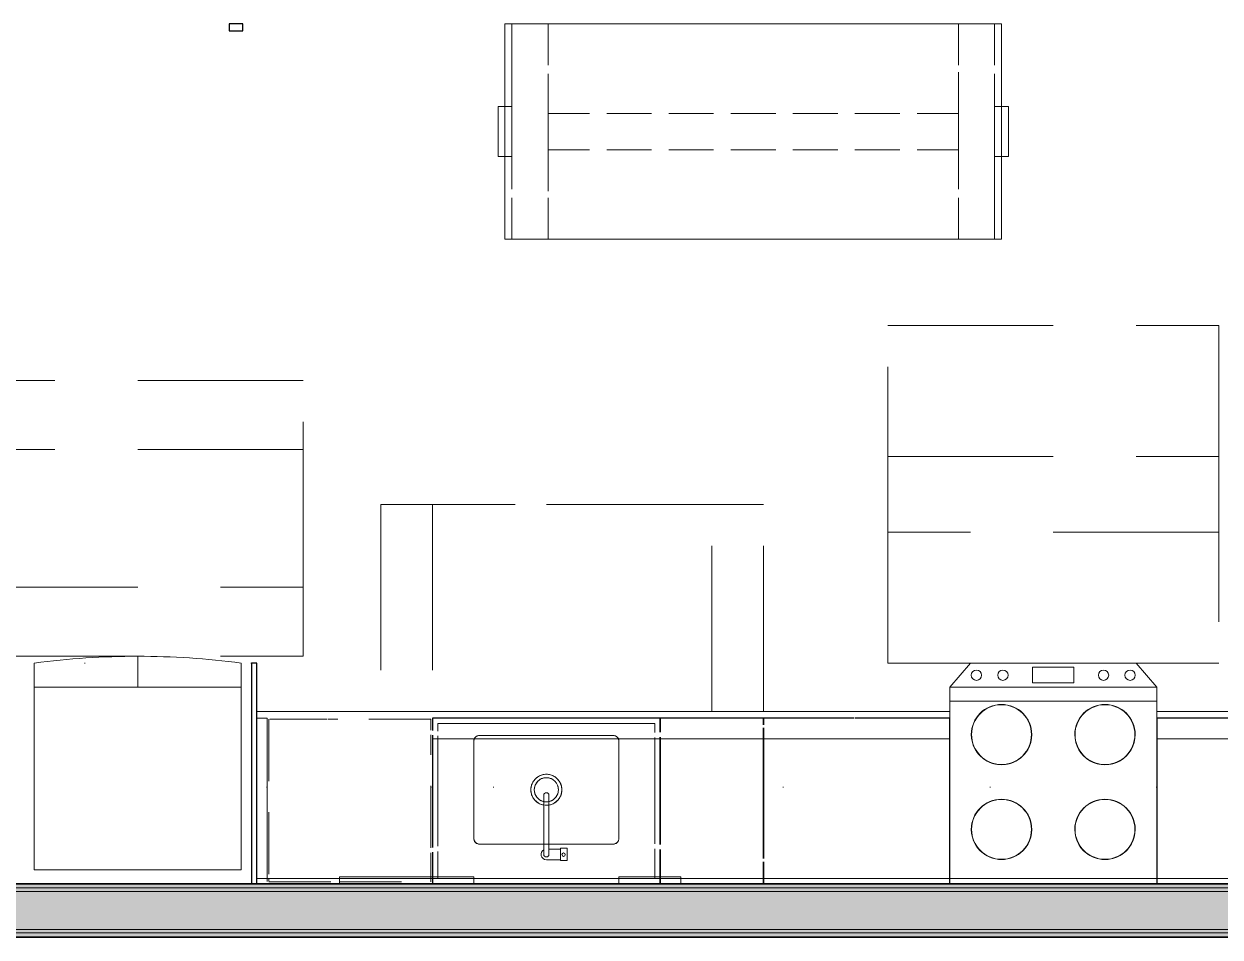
# Model space of a CAD drawing. Header units: inches. Extents: x 6 to 8416, y -388 to 6104.
# Drawn here: x 6143.2 to 6316.6, y 330.9 to 463.4 of the extents above; entities that cross this region are included whole.
import ezdxf

# ---------------------------------------------------------------- set-up
doc = ezdxf.new("R2010")
doc.units = ezdxf.units.IN
doc.header["$MEASUREMENT"] = 0
for name, pattern in [('Dash 1_16_', [48, 24, -24]), ('Dot 1_16_', [24, 0, -24]), ('Hidden 1_16_', [36, 24, -12]), ('Hidden 1_8_', [9, 6, -3]), ('Hidden 3_16_', [13.5, 9, -4.5])]:
    doc.linetypes.add(name, pattern=pattern)
for name, color, linetype, lineweight in [('A-DOOR', 31, 'Continuous', 18), ('A-DOOR-FRAM', 31, 'Continuous', 25), ('A-GENM', 13, 'Continuous', 18), ('A-ROOM', 32, 'Continuous', 13), ('A-WALL', 113, 'Continuous', 25), ('A-WALL-PATT', 111, 'Continuous', 35), ('I-WALL', 2, 'Continuous', 25), ('P-SANR-FIXT', 6, 'Continuous', 18), ('Q-CASE', 31, 'Continuous', 18), ('Q-SPCQ', 91, 'Continuous', 18), ('Q-SPCQ-HDLN', 91, 'Hidden 3_16_', 9)]:
    doc.layers.add(name, color=color, linetype=linetype, lineweight=lineweight)

# ---------------------------------------------------------------- blocks, each defined once
blk = doc.blocks.new('Unit-Single-Flush-ICC ADA-AM - 36_ x 84_-NR _U-BE _ BED_-6494243-LEVEL 3 - PLAN Copy 1 Copy 1')
at = {"layer": 'A-DOOR'}
for p, q in [((16.25, 38.38), (18, 38.38)), ((16.25, 2.37), (16.25, 38.38)), ((18, 2.37), (18, 38.38)), ((16.25, 2.37), (18, 2.37))]:
    blk.add_line(p, q, dxfattribs=at)
at = {"layer": 'A-DOOR', "lineweight": 9}
blk.add_arc((18, 2.37), 36, 90, 180, dxfattribs=at)
at = {"layer": 'A-DOOR-FRAM'}
for p, q in [((-18, 3.37), (-20, 3.37)), ((-20, 3.37), (-20, 2.37)), ((-20, 2.37), (-18, 2.37)), ((-18, 2.37), (-18, 3.37)), ((20, 3.37), (18, 3.37)), ((18, 3.37), (18, 2.37)), ((18, 2.37), (20, 2.37)), ((20, 2.37), (20, 3.37)), ((-18, -2.38), (-20, -2.38)), ((-20, -2.38), (-20, -3.38)), ((-20, -3.38), (-18, -3.38)), ((-18, -3.38), (-18, -2.38)), ((20, -2.38), (18, -2.38)), ((18, -2.38), (18, -3.38)), ((18, -3.38), (20, -3.38)), ((20, -3.38), (20, -2.38))]:
    blk.add_line(p, q, dxfattribs=at)
at = {"layer": 'A-DOOR-FRAM', "lineweight": 18}
for p, q in [((-18, 3.37), (-20, 3.37)), ((-20, 3.37), (-20, 2.37)), ((-20, 2.37), (-18, 2.37)), ((-18, 3.37), (-18, 2.37)), ((20, 3.37), (18, 3.37)), ((18, 3.37), (18, 2.37)), ((18, 2.37), (20, 2.37)), ((20, 3.37), (20, 2.37)), ((-20, -3.38), (-20, -2.38)), ((-18, -2.38), (-20, -2.38)), ((-20, -3.38), (-18, -3.38)), ((-18, -3.38), (-18, -2.38)), ((18, -3.38), (18, -2.38)), ((20, -2.38), (18, -2.38)), ((18, -3.38), (20, -3.38)), ((20, -3.38), (20, -2.38))]:
    blk.add_line(p, q, dxfattribs=at)
blk = doc.blocks.new('GM KT - Type B_S3_revised- AM - Non-Recessed at Pantry - 30_-18011895-LEVEL 3 - PLAN Copy 1 Copy 1')
at = {"layer": 'A-GENM', "lineweight": 9}
for p, q in [((-19.5, 25), (-120, 25)), ((-120, 25), (-120, 0.75)), ((-120, 0.75), (-120, 25)), ((-120, 25), (-19.5, 25)), ((-19.5, 0.75), (-19.5, 25)), ((-19.5, 25), (-19.5, 0.75)), ((26, 25), (10.5, 25)), ((10.5, 25), (10.5, 0.75)), ((10.5, 0.75), (10.5, 25)), ((10.5, 25), (26, 25)), ((27, 25), (26, 25)), ((26, 25), (27, 25)), ((27, 22.5), (27, 25)), ((27, 25), (27, 22.5)), ((-87.75, 21.5), (-68.25, 21.5)), ((-68.25, 21.5), (-87.75, 21.5)), ((27, 1), (27, 22.5)), ((27, 22.5), (27, 1)), ((-88.5, 6.5), (-88.5, 20.75)), ((-88.5, 20.75), (-88.5, 6.5)), ((-67.5, 20.75), (-67.5, 6.5)), ((-67.5, 6.5), (-67.5, 20.75)), ((-78.38, 5.75), (-87.75, 5.75)), ((-87.75, 5.75), (-78.38, 5.75)), ((-77.69, 5.75), (-78.38, 5.75)), ((-78.38, 5.75), (-77.69, 5.75)), ((-68.25, 5.75), (-77.62, 5.75)), ((-77.62, 5.75), (-68.25, 5.75)), ((-120, 0.75), (-120, 0)), ((-120, 0), (-120, 0.75)), ((-108, 0.75), (-120, 0.75)), ((-120, 0.75), (-108, 0.75)), ((-120, 0.75), (-120, 0)), ((-120, 0.75), (-120, 0)), ((-108, 0), (-120, 0)), ((-88.5, 0.75), (-108, 0.75)), ((-108, 0.75), (-88.5, 0.75)), ((-88.5, 0), (-108, 0)), ((-67.5, 0.75), (-88.5, 0.75)), ((-88.5, 0.75), (-67.5, 0.75)), ((-67.5, 0), (-88.5, 0)), ((-58.5, 0.75), (-67.5, 0.75)), ((-67.5, 0.75), (-58.5, 0.75)), ((-58.5, 0), (-67.5, 0)), ((22.5, 0.75), (-58.5, 0.75)), ((-58.5, 0.75), (22.5, 0.75)), ((-19.5, 0), (-58.5, 0)), ((-19.5, 0), (-19.5, 0.75)), ((-19.5, 0.75), (-19.5, 0)), ((10.5, 0.75), (10.5, 0)), ((10.5, 0), (10.5, 0.75)), ((22.5, 0), (10.5, 0)), ((27, 0.75), (22.5, 0.75)), ((22.5, 0.75), (27, 0.75)), ((27, 0), (22.5, 0)), ((27, 0.75), (27, 1)), ((27, 1), (27, 0.75)), ((27, 0), (27, 0.75)), ((27, 0.75), (27, 0)), ((27, 0), (27, 0.75)), ((27, 0.75), (27, 0))]:
    blk.add_line(p, q, dxfattribs=at)
for centre, start, end in [((-87.75, 20.75), 90, 180), ((-87.75, 20.75), 165, 180), ((-87.75, 20.75), 150, 165), ((-87.75, 20.75), 135, 150), ((-87.75, 20.75), 120, 135), ((-87.75, 20.75), 105, 120), ((-87.75, 20.75), 90, 105), ((-68.25, 20.75), 0, 90), ((-68.25, 20.75), 75, 90), ((-68.25, 20.75), 60, 75), ((-68.25, 20.75), 45, 60), ((-68.25, 20.75), 30, 45), ((-68.25, 20.75), 15, 30), ((-68.25, 20.75), 0, 15), ((-87.75, 6.5), 180, 270), ((-87.75, 6.5), 180, 195), ((-87.75, 6.5), 195, 210), ((-87.75, 6.5), 210, 225), ((-87.75, 6.5), 225, 240), ((-87.75, 6.5), 240, 255), ((-87.75, 6.5), 255, 270), ((-68.25, 6.5), 270, 0), ((-68.25, 6.5), 270, 285), ((-68.25, 6.5), 285, 300), ((-68.25, 6.5), 300, 315), ((-68.25, 6.5), 315, 330), ((-68.25, 6.5), 330, 345), ((-68.25, 6.5), 345, 0)]:
    blk.add_arc(centre, 0.75, start, end, dxfattribs=at)
blk = doc.blocks.new('CW - UP - Double Doors - AM - 33_ W x 32_ D x H-2223519-LEVEL 3 - PLAN Copy 1 Copy 1')
at = {"layer": 'Q-CASE', "linetype": 'Dot 1_16_', "lineweight": 9}
for p, q in [((18.74, 32), (-14.26, 32)), ((-14.26, 0), (18.74, 0))]:
    blk.add_line(p, q, dxfattribs=at)
blk = doc.blocks.new('CW - UP - Double Doors - AM - 30_ W x 14_ D x H-2223544-LEVEL 3 - PLAN Copy 1 Copy 1')
at = {"layer": 'Q-CASE', "linetype": 'Dot 1_16_', "lineweight": 9}
for p, q in [((18.74, 14), (-11.26, 14)), ((-11.26, 0), (18.74, 0))]:
    blk.add_line(p, q, dxfattribs=at)
blk = doc.blocks.new('z Nested-Range - z Nested-Range-V259-LEVEL 3 - PLAN Copy 1 Copy 1')
at = {"layer": 'Q-SPCQ'}
for p, q in [((-15, 0), (-15, -0.75)), ((-15, -0.75), (-15, 0)), ((-15, 0), (15, 0)), ((15, 0), (-15, 0)), ((-15, 0), (-15, -0.75)), ((-15, -0.75), (-15, 0)), ((-15, 0), (15, 0)), ((-15, -0.75), (-15, -28.5)), ((-15, -24), (-15, -0.75)), ((-15, -0.75), (-15, -24)), ((-15, -21), (-15, -0.75)), ((15, -0.75), (15, 0)), ((15, 0), (15, -0.75)), ((15, -0.75), (15, 0)), ((15, 0), (15, -0.75)), ((15, -28.5), (15, -0.75)), ((15, -0.75), (15, -24)), ((15, -24), (15, -0.75)), ((15, -0.75), (15, -21)), ((-15, -24), (-15, -21)), ((15, -21), (15, -24)), ((-15, -25), (-15, -24)), ((-15, -24), (-15, -25)), ((-15, -25), (-15, -24)), ((15, -24), (15, -25)), ((15, -25), (15, -24)), ((15, -24), (15, -25)), ((-15, -28.5), (-15, -25)), ((-15, -25), (-15, -26.5)), ((-15, -26.5), (-15, -25)), ((15, -25), (15, -28.5)), ((15, -26.5), (15, -25)), ((15, -25), (15, -26.5)), ((-15, -26.5), (15, -26.5)), ((15, -26.5), (-15, -26.5)), ((15, -28.5), (-15, -28.5)), ((-15, -28.5), (15, -28.5)), ((-15, -28.5), (-12, -32)), ((-12, -32), (-15, -28.5)), ((-15, -28.5), (15, -28.5)), ((15, -28.5), (-15, -28.5)), ((12, -32), (15, -28.5)), ((15, -28.5), (12, -32)), ((-12, -32), (12, -32))]:
    blk.add_line(p, q, dxfattribs=at)
at = {"layer": 'Q-SPCQ', "lineweight": 9}
for p, q in [((-3, -29.14), (-3, -31.43)), ((3, -29.14), (-3, -29.14)), ((3, -31.43), (3, -29.14)), ((-3, -31.43), (3, -31.43))]:
    blk.add_line(p, q, dxfattribs=at)
for centre in [(-11.14, -30.25), (-7.29, -30.25), (7.29, -30.25), (11.14, -30.25)]:
    blk.add_circle(centre, 0.75, dxfattribs=at)
for centre, radius, start, end in [((-7.5, -7.88), 4.38, 360, 180), ((-7.5, -7.88), 4.37, 0, 180), ((-7.5, -7.88), 4.34, 0, 180), ((-7.5, -7.88), 4.34, 0, 180), ((7.5, -7.88), 4.38, 360, 180), ((7.5, -7.88), 4.37, 0, 180), ((7.5, -7.88), 4.34, 0, 180), ((7.5, -7.88), 4.34, 0, 180), ((-7.5, -7.88), 4.38, 180, 360), ((-7.5, -7.88), 4.37, 180, 360), ((-7.5, -7.88), 4.34, 180, 360), ((-7.5, -7.88), 4.34, 180, 360), ((7.5, -7.88), 4.38, 180, 360), ((7.5, -7.88), 4.37, 180, 360), ((7.5, -7.88), 4.34, 180, 360), ((7.5, -7.88), 4.34, 180, 360), ((-7.5, -21.63), 4.38, 360, 180), ((-7.5, -21.63), 4.37, 0, 180), ((-7.5, -21.63), 4.34, 0, 180), ((-7.5, -21.63), 4.34, 0, 180), ((7.5, -21.63), 4.38, 360, 180), ((7.5, -21.63), 4.37, 0, 180), ((7.5, -21.63), 4.34, 0, 180), ((7.5, -21.63), 4.34, 0, 180), ((-7.5, -21.63), 4.38, 180, 360), ((-7.5, -21.63), 4.37, 180, 360), ((-7.5, -21.63), 4.34, 180, 360), ((-7.5, -21.63), 4.34, 180, 360), ((7.5, -21.63), 4.38, 180, 360), ((7.5, -21.63), 4.37, 180, 360), ((7.5, -21.63), 4.34, 180, 360), ((7.5, -21.63), 4.34, 180, 360)]:
    blk.add_arc(centre, radius, start, end, dxfattribs=at)
blk = doc.blocks.new('z Nested-Clearance-Rectangle-AM - Clearance-1978794-LEVEL 3 - PLAN Copy 1 Copy 1')
at = {"layer": 'A-GENM', "linetype": 'Hidden 1_16_', "lineweight": 9}
for p, q in [((-15, -48), (-15, 0)), ((-15, 0), (15, 0)), ((15, 0), (15, -48)), ((15, -48), (-15, -48))]:
    blk.add_line(p, q, dxfattribs=at)
blk = doc.blocks.new('z Nested-Refrigerator-French Door-AM - z Nested-Refrigerator-French Door-AM-17862062-LEVEL 3 - PLAN Copy 1 Copy 1')
at = {"layer": 'Q-SPCQ'}
for p, q in [((-14.8125, 0), (-14.8125, 30)), ((0.1875, 26.5), (0.1875, 31)), ((15.1875, 30), (15.1875, 0)), ((-14.8125, 26.5), (15.1875, 26.5)), ((15.1875, 0), (-14.8125, 0))]:
    blk.add_line(p, q, dxfattribs=at)
for start, end in [(90, 97.62815), (82.37185, 90)]:
    blk.add_arc((0.1875, -82), 113, start, end, dxfattribs=at)
blk = doc.blocks.new('z Nested-Clearance-Rectangle-AM - Clearance-2223516-LEVEL 3 - PLAN Copy 1 Copy 1')
at = {"layer": 'A-GENM', "linetype": 'Hidden 1_16_', "lineweight": 9}
for p, q in [((15, 48), (-15, 48)), ((-15, 48), (-15, 0)), ((15, 0), (15, 48)), ((-15, 0), (15, 0))]:
    blk.add_line(p, q, dxfattribs=at)
blk = doc.blocks.new('CW - LW - Single Door _ Drawer - AM - 15_ W x 24_ D x H - 6_ Top Drawer-2245566-LEVEL 3 - PLAN Copy 1 Copy 1')
at = {"layer": 'Q-CASE', "lineweight": 9}
for p, q in [((3.74, 0.75), (3.74, 24)), ((3.74, 24), (3.74, 0.75)), ((3.74, 24), (18.74, 24)), ((3.74, 24), (18.74, 24)), ((3.74, 24), (18.74, 24)), ((18.74, 1), (18.74, 24)), ((18.74, 24), (18.74, 1)), ((3.74, 0.75), (3.74, 21)), ((3.74, 21), (3.74, 0.75)), ((3.74, 21), (18.74, 21)), ((3.74, 21), (18.74, 21)), ((18.74, 1), (18.74, 21)), ((18.74, 21), (18.74, 1)), ((3.74, 0), (3.74, 0.75)), ((3.74, 0.75), (3.74, 0)), ((3.74, 0), (3.74, 0.75)), ((3.74, 0.75), (3.74, 0)), ((15.74, 0), (3.74, 0)), ((3.74, 0), (15.74, 0)), ((18.74, 0), (15.74, 0)), ((15.74, 0), (18.74, 0)), ((18.74, 0.75), (18.74, 1)), ((18.74, 1), (18.74, 0.75)), ((18.74, 0.75), (18.74, 1)), ((18.74, 1), (18.74, 0.75)), ((18.74, 0), (18.74, 0.75)), ((18.74, 0.75), (18.74, 0)), ((18.74, 0), (18.74, 0.75)), ((18.74, 0.75), (18.74, 0)), ((15.74, 0), (3.74, 0)), ((3.74, 0), (15.74, 0)), ((18.74, 0), (15.74, 0)), ((15.74, 0), (18.74, 0))]:
    blk.add_line(p, q, dxfattribs=at)
at = {"layer": 'Q-CASE', "lineweight": 25}
for p, q in [((18.74, 24), (3.74, 24)), ((3.74, 24), (3.74, 0.75)), ((18.74, 1), (18.74, 24)), ((3.74, 0.75), (3.74, 0)), ((3.74, 0), (15.74, 0)), ((15.74, 0), (18.74, 0)), ((18.74, 0.75), (18.74, 1)), ((18.74, 0), (18.74, 0.75))]:
    blk.add_line(p, q, dxfattribs=at)
blk = doc.blocks.new('CW - LW - 4 Drawers - AM - 15_ W x 24_ D x H - 6_ Top Drawer-V260-LEVEL 3 - PLAN Copy 1 Copy 1')
at = {"layer": 'Q-CASE', "lineweight": 9}
for p, q in [((-21.76, 21.98), (-21.76, 24)), ((-21.76, 24), (-21.76, 21.98)), ((-21.76, 24), (-6.76, 24)), ((-21.76, 24), (-6.76, 24)), ((-21.76, 24), (-6.76, 24)), ((-6.76, 23.06), (-6.76, 24)), ((-6.76, 24), (-6.76, 23.06)), ((-6.76, 3.66), (-6.76, 22.61)), ((-6.76, 22.61), (-6.76, 3.66)), ((-21.76, 5.69), (-21.76, 21.28)), ((-21.76, 21.28), (-21.76, 5.69)), ((-21.76, 5.69), (-21.76, 21)), ((-21.76, 21), (-21.76, 5.69)), ((-21.76, 21), (-6.76, 21)), ((-21.76, 21), (-6.76, 21)), ((-6.76, 3.66), (-6.76, 21)), ((-6.76, 21), (-6.76, 3.66)), ((-21.76, 1), (-21.76, 4.95)), ((-21.76, 4.95), (-21.76, 1)), ((-21.76, 1), (-21.76, 4.95)), ((-21.76, 4.95), (-21.76, 1)), ((-6.76, 0.75), (-6.76, 3.18)), ((-6.76, 3.18), (-6.76, 0.75)), ((-6.76, 0.75), (-6.76, 3.18)), ((-6.76, 3.18), (-6.76, 0.75)), ((-21.76, 0.75), (-21.76, 1)), ((-21.76, 1), (-21.76, 0.75)), ((-21.76, 0.75), (-21.76, 1)), ((-21.76, 1), (-21.76, 0.75)), ((-21.76, 0), (-21.76, 0.75)), ((-21.76, 0.75), (-21.76, 0)), ((-21.76, 0), (-21.76, 0.75)), ((-21.76, 0.75), (-21.76, 0)), ((-18.76, 0), (-21.76, 0)), ((-21.76, 0), (-18.76, 0)), ((-6.76, 0), (-18.76, 0)), ((-18.76, 0), (-6.76, 0)), ((-6.76, 0), (-6.76, 0.75)), ((-6.76, 0.75), (-6.76, 0)), ((-6.76, 0), (-6.76, 0.75)), ((-6.76, 0.75), (-6.76, 0)), ((-18.76, 0), (-21.76, 0)), ((-21.76, 0), (-18.76, 0)), ((-6.76, 0), (-18.76, 0)), ((-18.76, 0), (-6.76, 0))]:
    blk.add_line(p, q, dxfattribs=at)
at = {"layer": 'Q-CASE', "lineweight": 25}
for p, q in [((-6.76, 24), (-21.76, 24)), ((-21.76, 24), (-21.76, 21.98)), ((-6.76, 23.06), (-6.76, 24)), ((-6.76, 3.66), (-6.76, 22.61)), ((-21.76, 21.28), (-21.76, 5.69)), ((-21.76, 4.95), (-21.76, 1)), ((-6.76, 0.75), (-6.76, 3.18)), ((-21.76, 1), (-21.76, 0.75)), ((-21.76, 0.75), (-21.76, 0)), ((-21.76, 0), (-18.76, 0)), ((-18.76, 0), (-6.76, 0)), ((-6.76, 0), (-6.76, 0.75))]:
    blk.add_line(p, q, dxfattribs=at)
blk = doc.blocks.new('CW - LW - Double Doors _ Apron - AM - 33_ W x 24_ D x H - 6_ Apron-V261-LEVEL 3 - PLAN Copy 1 Copy 1')
at = {"layer": 'Q-CASE', "lineweight": 9}
for p, q in [((-15.76, 22.23), (-15.76, 24)), ((-15.76, 24), (-15.76, 22.23)), ((-15.76, 24), (17.24, 24)), ((-15.76, 24), (17.24, 24)), ((-15.76, 24), (17.24, 24)), ((-15.01, 23.25), (16.49, 23.25)), ((16.49, 23.25), (-15.01, 23.25)), ((-15.01, 22.15), (-15.01, 23.22)), ((-15.01, 23.22), (-15.01, 22.15)), ((16.49, 23.25), (16.49, 21.93)), ((16.49, 21.93), (16.49, 23.25)), ((17.24, 21.98), (17.24, 24)), ((17.24, 24), (17.24, 21.98)), ((-15.76, 5.26), (-15.76, 21.56)), ((-15.76, 21.56), (-15.76, 5.26)), ((-15.76, 5.26), (-15.76, 21)), ((-15.76, 21), (-15.76, 5.26)), ((-15.67, 21), (-9.71, 21)), ((-15.67, 21), (-9.71, 21)), ((-15.01, 5.42), (-15.01, 21.46)), ((-15.01, 21.46), (-15.01, 5.42)), ((-9.71, 21), (11.19, 21)), ((-9.71, 21), (11.19, 21)), ((11.19, 21), (17.14, 21)), ((11.19, 21), (17.14, 21)), ((16.49, 21.21), (16.49, 5.79)), ((16.49, 5.79), (16.49, 21.21)), ((17.24, 5.69), (17.24, 21.28)), ((17.24, 21.28), (17.24, 5.69)), ((17.24, 5.69), (17.24, 21)), ((17.24, 21), (17.24, 5.69)), ((-15.76, 1), (-15.76, 4.55)), ((-15.76, 4.55), (-15.76, 1)), ((-15.76, 1), (-15.76, 4.55)), ((-15.76, 4.55), (-15.76, 1)), ((-15.01, 1), (-15.01, 4.68)), ((-15.01, 4.68), (-15.01, 1)), ((16.49, 5.04), (16.49, 1)), ((16.49, 1), (16.49, 5.04)), ((17.24, 1), (17.24, 4.95)), ((17.24, 4.95), (17.24, 1)), ((17.24, 1), (17.24, 4.95)), ((17.24, 4.95), (17.24, 1)), ((-15.76, 0.75), (-15.76, 1)), ((-15.76, 1), (-15.76, 0.75)), ((-15.76, 0.75), (-15.76, 1)), ((-15.76, 1), (-15.76, 0.75)), ((-15.76, 0), (-15.76, 0.75)), ((-15.76, 0.75), (-15.76, 0)), ((-15.76, 0), (-15.76, 0.75)), ((-15.76, 0.75), (-15.76, 0)), ((-9.76, 0), (-15.76, 0)), ((-15.76, 0), (-9.76, 0)), ((-15.01, 0.75), (-15.01, 1)), ((-15.01, 1), (-15.01, 0.75)), ((-9.76, 0.75), (-15.01, 0.75)), ((-15.01, 0.75), (-9.76, 0.75)), ((11.24, 0.75), (-9.76, 0.75)), ((-9.76, 0.75), (11.24, 0.75)), ((11.24, 0), (-9.76, 0)), ((-9.76, 0), (11.24, 0)), ((16.49, 0.75), (11.24, 0.75)), ((11.24, 0.75), (16.49, 0.75)), ((17.24, 0), (11.24, 0)), ((11.24, 0), (17.24, 0)), ((16.49, 1), (16.49, 0.75)), ((16.49, 0.75), (16.49, 1)), ((17.24, 0.75), (17.24, 1)), ((17.24, 1), (17.24, 0.75)), ((17.24, 0.75), (17.24, 1)), ((17.24, 1), (17.24, 0.75)), ((17.24, 0), (17.24, 0.75)), ((17.24, 0.75), (17.24, 0)), ((17.24, 0), (17.24, 0.75)), ((17.24, 0.75), (17.24, 0)), ((-9.76, 0), (-15.76, 0)), ((-15.76, 0), (-9.76, 0)), ((11.24, 0), (-9.76, 0)), ((-9.76, 0), (11.24, 0)), ((17.24, 0), (11.24, 0)), ((11.24, 0), (17.24, 0))]:
    blk.add_line(p, q, dxfattribs=at)
at = {"layer": 'Q-CASE', "lineweight": 25}
for p, q in [((17.24, 24), (-15.76, 24)), ((-15.76, 24), (-15.76, 22.23)), ((17.24, 21.98), (17.24, 24)), ((-15.76, 21.56), (-15.76, 5.26)), ((17.24, 5.69), (17.24, 21.28)), ((-15.76, 4.55), (-15.76, 1)), ((17.24, 1), (17.24, 4.95)), ((-15.76, 1), (-15.76, 0.75)), ((-15.76, 0.75), (-15.76, 0)), ((-15.76, 0), (-9.76, 0)), ((-9.76, 0), (11.24, 0)), ((11.24, 0), (17.24, 0)), ((17.24, 0.75), (17.24, 1)), ((17.24, 0), (17.24, 0.75))]:
    blk.add_line(p, q, dxfattribs=at)
blk = doc.blocks.new('CW - UP - Single Door - AM - 15_ W x 14_ D x H-5099629-LEVEL 3 - PLAN Copy 1 Copy 1')
at = {"layer": 'Q-CASE', "linetype": 'Dot 1_16_', "lineweight": 9}
for p, q in [((18.74, 14), (3.74, 14)), ((3.74, 0), (18.74, 0))]:
    blk.add_line(p, q, dxfattribs=at)
blk = doc.blocks.new('CW - UP - Single Door - AM - 15_ W x 14_ D x H-5098749-LEVEL 3 - PLAN Copy 1 Copy 1')
at = {"layer": 'Q-CASE', "linetype": 'Dot 1_16_', "lineweight": 9}
for p, q in [((18.74, 14), (3.74, 14)), ((3.74, 0), (18.74, 0))]:
    blk.add_line(p, q, dxfattribs=at)
blk = doc.blocks.new('CW - UP - Single Door - AM - 24_ W x 14_ D x H-5098756-LEVEL 3 - PLAN Copy 1 Copy 1')
at = {"layer": 'Q-CASE', "linetype": 'Dot 1_16_', "lineweight": 9}
for p, q in [((18.74, 14), (-5.26, 14)), ((-5.26, 0), (18.74, 0))]:
    blk.add_line(p, q, dxfattribs=at)
blk = doc.blocks.new('PL KT Sink-Single Bowl-Unit-AM - Under Mnt_ Cntr_Cntr_ 21_ L x 15 3_4_ W x 7 1_2_ D-V262-LEVEL 3 - PLAN Copy 1 Copy 1')
at = {"layer": 'P-SANR-FIXT', "lineweight": 9}
for radius, start, end in [(2.25, 0, 180), (2.25, 135, 150), (1.75, 0, 180), (2.25, 120, 135), (2.25, 105, 120), (1.75, 105, 120), (2.25, 90, 105), (1.75, 90, 105), (2.25, 75, 90), (1.75, 75, 90), (1.75, 60, 75), (2.25, 60, 75), (2.25, 45, 60), (2.25, 30, 45), (2.25, 165, 180), (2.25, 180, 260.316547), (2.25, 180, 195), (2.25, 150, 165), (1.75, 165, 180), (1.75, 180, 255), (1.75, 180, 195), (1.75, 150, 165), (1.75, 135, 150), (1.75, 120, 135), (2.25, 279.683453, 360), (1.75, 285, 360), (1.75, 45, 60), (1.75, 30, 45), (1.75, 15, 30), (1.75, 360, 15), (1.75, 345, 360), (2.25, 15, 30), (2.25, 0, 15), (2.25, 345, 0), (2.25, 195, 210), (2.25, 210, 225), (1.75, 195, 210), (2.25, 225, 240), (1.75, 210, 225), (1.75, 225, 240), (1.75, 240, 255), (1.75, 260.4354389, 282.4501538), (1.75, 260.4354389, 270), (1.75, 270, 282.4501538), (1.75, 285, 299.8351341), (1.75, 299.8351341, 300), (1.75, 300, 315), (2.25, 300, 315), (1.75, 315, 330), (1.75, 330, 345), (2.25, 315, 330), (2.25, 330, 345), (2.25, 240, 255), (2.25, 255, 260.316547), (2.25, 263.8186355, 279.683453), (2.25, 263.8186355, 270), (2.25, 270, 279.683453), (2.25, 279.683453, 285), (2.25, 285, 300)]:
    blk.add_arc((0, 1.90625), radius, start, end, dxfattribs=at)
blk = doc.blocks.new('GM Outlet Zone-AM - GM Outlet Zone-AM-V263-LEVEL 3 - PLAN Copy 1 Copy 1')
at = {"layer": 'A-GENM', "lineweight": 9}
h = blk.add_hatch(dxfattribs=at)
h.set_pattern_fill('FP_53', color=256, style=0, pattern_type=2)
h.set_pattern_definition([(45, (-2106.625, -338.686), (-33.9411, 33.9411), [])])
h.paths.add_polyline_path([(-2.06, 0), (4.5, 0), (4.5, 1), (-4.5, 1), (-4.5, 0)])
at = {"layer": 'A-GENM', "linetype": 'Dash 1_16_', "lineweight": 9}
for p, q in [((-4.5, 1), (4.5, 1)), ((4.5, 1), (-4.5, 1)), ((-4.5, 0.75), (-4.5, 1)), ((-4.5, 1), (-4.5, 0)), ((-4.5, 0), (-4.5, 0.75)), ((4.5, 1), (4.5, 0.75)), ((4.5, 1), (4.5, 0)), ((4.5, 0.75), (4.5, 0))]:
    blk.add_line(p, q, dxfattribs=at)
blk = doc.blocks.new('z Nested-Dishwasher-AM - DW-17863681-LEVEL 3 - PLAN Copy 1 Copy 1')
at = {"layer": 'Q-SPCQ-HDLN'}
for p, q in [((-11.75, 23.87), (-11.75, 0.75)), ((-3.27, 23.87), (-11.58, 23.87)), ((11.75, 23.87), (-3.13, 23.87)), ((11.75, 22.26), (11.75, 23.87)), ((11.75, 5.21), (11.75, 21.59)), ((11.75, 1), (11.75, 4.5)), ((-11.75, 0.75), (-11.75, 0.36)), ((-11.75, 0.25), (-1.5, 0.25)), ((-1.5, 0.25), (11.75, 0.25)), ((11.75, 0.75), (11.75, 1)), ((11.75, 0.25), (11.75, 0.75))]:
    blk.add_line(p, q, dxfattribs=at)
blk = doc.blocks.new('z Nested-Clearance-Plumbing-AM - Clearance-2223592-LEVEL 3 - PLAN Copy 1 Copy 1')
at = {"layer": 'A-GENM', "linetype": 'Hidden 1_16_', "lineweight": 9}
for p, q in [((15, 48), (-15, 48)), ((-15, 48), (-15, 0)), ((15, 0), (15, 48)), ((-15, 0), (15, 0))]:
    blk.add_line(p, q, dxfattribs=at)
blk = doc.blocks.new('z Nested-Faucet-Gooseneck-AM - z Nested-Faucet-Gooseneck-AM-2223593-LEVEL 3 - PLAN Copy 1 Copy 1')
at = {"layer": 'P-SANR-FIXT', "lineweight": 9}
for p, q in [((-0.38, 0.67), (-0.38, 8.57)), ((0.38, 8.57), (0.38, 0.77)), ((-0.38, 0.67), (-0.38, 0)), ((0.38, 0.77), (2.05, 0.77)), ((0.38, 0.77), (0.38, 0)), ((2.05, 0.89), (3.02, 0.89)), ((2.05, 0.77), (2.05, 0.89)), ((2.05, -0.77), (2.05, 0.77)), ((3.02, 0.89), (3.02, -0.89)), ((2.05, -0.77), (0, -0.77)), ((2.05, -0.89), (2.05, -0.77)), ((3.02, -0.89), (2.05, -0.89))]:
    blk.add_line(p, q, dxfattribs=at)
blk.add_circle((2.5, -0.04), 0.25, dxfattribs=at)
for centre, radius, start, end in [((0, 8.57), 0.376, 0, 180), ((0, 0), 0.769, 119.2819, 270), ((0, 0), 0.376, 180, 360)]:
    blk.add_arc(centre, radius, start, end, dxfattribs=at)
blk = doc.blocks.new('GM IS - Type B_5 - island small AM - Type B - Island 4 - 6_ WIDE-7198327-LEVEL 3 - PLAN Copy 1 Copy 1')
at = {"layer": 'A-GENM', "lineweight": 9}
for p, q in [((0, 31.25), (-72, 31.25)), ((-72, 31.25), (-72, 0)), ((-72, 0), (-72, 31.25)), ((-72, 31.25), (0, 31.25)), ((0, 0), (0, 31.25)), ((0, 31.25), (0, 0)), ((-72, 0), (0, 0)), ((0, 0), (-72, 0))]:
    blk.add_line(p, q, dxfattribs=at)
at = {"layer": 'A-GENM', "linetype": 'Hidden 1_8_', "lineweight": 9}
for p, q in [((-71, 31.25), (-71, 0)), ((-65.75, 31.25), (-71, 31.25)), ((-71, 31.25), (-65.75, 31.25)), ((-71, 19.25), (-71, 31.25)), ((-71, 31.25), (-71, 0)), ((-65.75, 31.25), (-71, 31.25)), ((-71, 31.25), (-65.75, 31.25)), ((-71, 19.25), (-71, 31.25)), ((-71, 0), (-71, 31.25)), ((-71, 31.25), (-71, 0)), ((-71, 31.25), (-65.75, 31.25)), ((-65.75, 0), (-65.75, 31.25)), ((-65.75, 31.25), (-65.75, 18.25)), ((-65.75, 0), (-65.75, 31.25)), ((-65.75, 31.25), (-65.75, 18.25)), ((-65.75, 31.25), (-65.75, 0)), ((-6.25, 31.25), (-6.25, 0)), ((-1, 31.25), (-6.25, 31.25)), ((-6.25, 31.25), (-1, 31.25)), ((-6.25, 18.25), (-6.25, 31.25)), ((-6.25, 31.25), (-6.25, 0)), ((-6.25, 31.25), (-1, 31.25)), ((-1, 0), (-1, 31.25)), ((-1, 31.25), (-1, 19.25)), ((-1, 31.25), (-1, 0)), ((-71, 12), (-71, 19.25)), ((-71, 12), (-71, 19.25)), ((-1, 19.25), (-1, 12)), ((-6.25, 18.25), (-65.75, 18.25)), ((-65.75, 18.25), (-65.75, 13)), ((-65.75, 13), (-65.75, 18.25)), ((-65.75, 18.25), (-6.25, 18.25)), ((-65.75, 18.25), (-65.75, 13)), ((-65.75, 18.25), (-65.75, 13)), ((-65.75, 18.25), (-6.25, 18.25)), ((-6.25, 13), (-6.25, 18.25)), ((-6.25, 18.25), (-6.25, 13)), ((-6.25, 13), (-6.25, 18.25)), ((-65.75, 13), (-6.25, 13)), ((-6.25, 13), (-65.75, 13)), ((-65.75, 13), (-65.75, 0)), ((-65.75, 13), (-65.75, 0)), ((-6.25, 13), (-65.75, 13)), ((-6.25, 0), (-6.25, 13)), ((-71, 0), (-71, 12)), ((-71, 0), (-71, 12)), ((-1, 12), (-1, 0)), ((-71, 0), (-65.75, 0)), ((-65.75, 0), (-71, 0)), ((-71, 0), (-65.75, 0)), ((-65.75, 0), (-71, 0)), ((-71, 0), (-65.75, 0)), ((-6.25, 0), (-1, 0)), ((-1, 0), (-6.25, 0)), ((-6.25, 0), (-1, 0))]:
    blk.add_line(p, q, dxfattribs=at)
blk = doc.blocks.new('GM Outlet Zone-AM - GM Outlet Zone-AM-2223909-LEVEL 3 - PLAN Copy 1 Copy 1')
at = {"layer": 'A-GENM', "linetype": 'Dash 1_16_', "lineweight": 9}
for p, q in [((-3.62, 0), (3.63, 0)), ((3.63, 0), (-3.62, 0)), ((-3.62, -1), (-3.62, 0)), ((-3.62, 0), (-3.62, -1)), ((-3.62, -2), (-3.62, -1)), ((-3.62, -1), (-3.62, -2)), ((3.63, 0), (3.63, -1)), ((3.63, 0), (3.63, -1)), ((3.63, -1), (3.63, -2)), ((3.63, -1), (3.63, -2)), ((-3.62, -2), (3.63, -2)), ((3.63, -2), (-3.62, -2))]:
    blk.add_line(p, q, dxfattribs=at)
blk = doc.blocks.new('GM Outlet Zone-AM - GM Outlet Zone-AM-V265-LEVEL 3 - PLAN Copy 1 Copy 1')
at = {"layer": 'A-GENM', "linetype": 'Dash 1_16_', "lineweight": 9}
for p, q in [((-3.62, 0), (3.63, 0)), ((3.63, 0), (-3.62, 0)), ((-3.62, -1), (-3.62, 0)), ((-3.62, 0), (-3.62, -1)), ((-3.62, -2), (-3.62, -1)), ((-3.62, -1), (-3.62, -2)), ((3.63, 0), (3.63, -1)), ((3.63, 0), (3.63, -1)), ((3.63, -1), (3.63, -2)), ((3.63, -1), (3.63, -2)), ((-3.62, -2), (3.63, -2)), ((3.63, -2), (-3.62, -2))]:
    blk.add_line(p, q, dxfattribs=at)
blk = doc.blocks.new('CW - LW - Filler - Toe Kick - AM - 1 1_2_ W x 24_ D x H-V761-LEVEL 3 - PLAN Copy 1 Copy 1')
at = {"layer": 'Q-CASE', "lineweight": 9}
for p, q in [((18.24, 0.75), (18.24, 24)), ((18.24, 24), (18.24, 0.75)), ((19.74, 24), (18.24, 24)), ((18.24, 24), (19.74, 24)), ((18.24, 24), (19.74, 24)), ((18.24, 24), (19.74, 24)), ((19.74, 0.75), (19.74, 24)), ((19.74, 24), (19.74, 0.75)), ((19.74, 0.75), (19.74, 24)), ((18.24, 0), (18.24, 0.75)), ((18.24, 0.75), (18.24, 0)), ((19.74, 0), (18.24, 0)), ((18.24, 0), (19.74, 0)), ((18.24, 0), (19.74, 0)), ((19.74, 0.31), (19.74, 0.75)), ((19.74, 0.75), (19.74, 0.31)), ((19.74, 0.31), (19.74, 0.75))]:
    blk.add_line(p, q, dxfattribs=at)
blk = doc.blocks.new('CW - LW - Filler - AM - 0 3_4_ W x 32_ D x H-2223517-LEVEL 3 - PLAN Copy 1 Copy 1')
at = {"layer": 'Q-CASE', "lineweight": 9}
for p, q in [((18.61, 0), (18.61, 32)), ((19.36, 32), (18.61, 32)), ((18.61, 32), (19.36, 32)), ((18.61, 0), (18.61, 32)), ((19.36, 32), (18.61, 32)), ((18.61, 32), (18.61, 0)), ((18.61, 32), (19.36, 32)), ((19.36, 32), (19.36, 25)), ((19.36, 32), (19.36, 0)), ((19.36, 25), (19.36, 32)), ((19.36, 25), (19.36, 24)), ((19.36, 24), (19.36, 25)), ((19.36, 24), (19.36, 0.75)), ((19.36, 0.75), (19.36, 24)), ((19.36, 0), (18.61, 0)), ((19.36, 0), (18.61, 0)), ((18.61, 0), (19.36, 0)), ((19.36, 0.75), (19.36, 0)), ((19.36, 0), (19.36, 0.75))]:
    blk.add_line(p, q, dxfattribs=at)
at = {"layer": 'Q-CASE', "lineweight": 25}
for p, q in [((19.36, 32), (18.61, 32)), ((18.61, 32), (18.61, 0)), ((19.36, 0), (19.36, 32)), ((18.61, 0), (19.36, 0))]:
    blk.add_line(p, q, dxfattribs=at)
blk = doc.blocks.new('CW - UP - Filler - AM - 1 1_2_ W x 14_ D x H-2223587-LEVEL 3 - PLAN Copy 1 Copy 1')
at = {"layer": 'Q-CASE', "linetype": 'Dot 1_16_', "lineweight": 9}
for p, q in [((18.99, 14), (17.49, 14)), ((17.49, 0), (18.99, 0))]:
    blk.add_line(p, q, dxfattribs=at)
blk = doc.blocks.new('GM Outlet Zone-AM - GM Outlet Zone-AM-V762-LEVEL 3 - PLAN Copy 1 Copy 1')
at = {"layer": 'A-GENM', "linetype": 'Dash 1_16_', "lineweight": 9}
for p, q in [((-9.75, 1), (9.75, 1)), ((9.75, 1), (-9.75, 1)), ((-9.75, 0.75), (-9.75, 1)), ((-9.75, 1), (-9.75, 0)), ((-9.75, 0), (-9.75, 0.75)), ((9.75, 1), (9.75, 0.75)), ((9.75, 1), (9.75, 0)), ((9.75, 0.75), (9.75, 0))]:
    blk.add_line(p, q, dxfattribs=at)
blk = doc.blocks.new('CW - UP - Double Doors - AM - 33_ W x 14_ D x H-11679819-LEVEL 3 - PLAN Copy 1 Copy 1')
at = {"layer": 'Q-CASE', "linetype": 'Dot 1_16_', "lineweight": 9}
for p, q in [((18.74, 14), (-14.26, 14)), ((-14.26, 0), (18.74, 0))]:
    blk.add_line(p, q, dxfattribs=at)
blk = doc.blocks.new('CW - UP - Double Doors - AM - 27_ W x 14_ D x H-13781983-LEVEL 3 - PLAN Copy 1 Copy 1')
at = {"layer": 'Q-CASE', "linetype": 'Dot 1_16_', "lineweight": 9}
for p, q in [((18.74, 14), (-8.26, 14)), ((-8.26, 0), (18.74, 0))]:
    blk.add_line(p, q, dxfattribs=at)
blk = doc.blocks.new('CW - LW - Double Doors _ Single Drawer - AM - 27_ W x 24_ D x H - 6_ Top Drawer-13781991-LEVEL 3 - PLAN Copy 1 Copy 1')
at = {"layer": 'Q-CASE', "lineweight": 9}
for p, q in [((-8.26, 23.06), (-8.26, 24)), ((-8.26, 24), (-8.26, 23.06)), ((-8.26, 24), (4.81, 24)), ((-8.26, 24), (4.81, 24)), ((-8.26, 24), (4.81, 24)), ((-8.26, 3.66), (-8.26, 22.61)), ((-8.26, 22.61), (-8.26, 3.66)), ((4.97, 24), (18.74, 24)), ((4.97, 24), (18.74, 24)), ((4.97, 24), (18.74, 24)), ((18.74, 0.75), (18.74, 24)), ((18.74, 24), (18.74, 0.75)), ((-8.26, 3.66), (-8.26, 21)), ((-8.26, 21), (-8.26, 3.66)), ((-8.26, 21), (18.74, 21)), ((-8.26, 21), (18.74, 21)), ((18.74, 0.75), (18.74, 21)), ((18.74, 21), (18.74, 0.75)), ((-8.26, 0.75), (-8.26, 3.18)), ((-8.26, 3.18), (-8.26, 0.75)), ((-8.26, 0.75), (-8.26, 3.18)), ((-8.26, 3.18), (-8.26, 0.75)), ((-8.26, 0), (-8.26, 0.75)), ((-8.26, 0.75), (-8.26, 0)), ((-8.26, 0), (-8.26, 0.75)), ((-8.26, 0.75), (-8.26, 0)), ((18.74, 0), (18.74, 0.75)), ((18.74, 0.75), (18.74, 0)), ((18.74, 0), (18.74, 0.75)), ((18.74, 0.75), (18.74, 0)), ((18.74, 0), (-8.26, 0)), ((-8.26, 0), (18.74, 0)), ((18.74, 0), (-8.26, 0)), ((-8.26, 0), (18.74, 0))]:
    blk.add_line(p, q, dxfattribs=at)
at = {"layer": 'Q-CASE', "lineweight": 25}
for p, q in [((-8.26, 24), (-8.26, 23.06)), ((4.81, 24), (-8.26, 24)), ((-8.26, 22.61), (-8.26, 3.66)), ((18.74, 24), (4.97, 24)), ((18.74, 0.75), (18.74, 24)), ((-8.26, 3.18), (-8.26, 0.75)), ((-8.26, 0.75), (-8.26, 0)), ((-8.26, 0), (18.74, 0)), ((18.74, 0), (18.74, 0.75))]:
    blk.add_line(p, q, dxfattribs=at)

msp = doc.modelspace()

# ---------------------------------------------------------------- hatches: boundary and pattern name
at = {"layer": 'A-WALL-PATT', "lineweight": 25}
h = msp.add_hatch(color=10, dxfattribs=at)
h.paths.add_polyline_path([(6198.11303685, 338.06077679), (6343.91533733, 338.06077679), (6343.91533733, 338.68577679), (6038.91533733, 338.68577679), (6038.91533733, 338.06077679), (6164.37053685, 338.06077679)])
h.paths.add_polyline_path([(6383.91533733, 338.06077679), (6383.91533733, 338.68577679), (6379.91533733, 338.68577679), (6379.91533733, 338.06077679)])
at = {"layer": 'A-WALL-PATT'}
h = msp.add_hatch(color=10, dxfattribs=at)
h.paths.add_polyline_path([(6383.91533733, 337.56077679), (6383.91533733, 338.06077679), (6379.91533733, 338.06077679), (6379.91533733, 337.56077679)])
h.paths.add_polyline_path([(6231.85553685, 337.56077679), (6343.91533733, 337.56077679), (6343.91533733, 338.06077679), (6038.91533733, 338.06077679), (6038.91533733, 337.56077679), (6214.98428685, 337.56077679)])
h = msp.add_hatch(color=10, dxfattribs=at)
h.paths.add_polyline_path([(6383.91533733, 330.93577679), (6383.91533733, 331.56077679), (6379.91533733, 331.56077679), (6379.91533733, 330.93577679)])
h.paths.add_polyline_path([(6343.91533733, 330.93577679), (6343.91533733, 331.56077679), (6038.91533733, 331.56077679), (6038.91533733, 330.93577679), (6299.34053685, 330.93577679)])
at = {"layer": 'I-WALL'}
h = msp.add_hatch(color=10, dxfattribs=at)
h.paths.add_polyline_path([(6383.91533733, 332.06077679), (6383.91533733, 337.56077679), (6379.91533733, 337.56077679), (6379.91533733, 332.06077679)])
h.paths.add_polyline_path([(6231.85553685, 332.06077679), (6343.91533733, 332.06077679), (6343.91533733, 337.56077679), (6038.91533733, 337.56077679), (6038.91533733, 332.06077679), (6214.98428685, 332.06077679)])
h = msp.add_hatch(color=10, dxfattribs=at)
h.paths.add_polyline_path([(6383.91533733, 331.56077679), (6383.91533733, 332.06077679), (6379.91533733, 332.06077679), (6379.91533733, 331.56077679)])
h.paths.add_polyline_path([(6299.34053685, 331.56077679), (6343.91533733, 331.56077679), (6343.91533733, 332.06077679), (6038.91533733, 332.06077679), (6038.91533733, 331.56077679), (6231.85553685, 331.56077679)])

# ---------------------------------------------------------------- linework, layer by layer
at = {"layer": 'A-ROOM', "lineweight": 9, "flags": 128}
for points in [[(6383.85253134, 330.93577679), (6038.91533733, 330.93577679), (6004.06433733, 330.93577679), (5992.01633733, 330.93577679), (5922.16533733, 330.93577679), (5612.66533733, 330.93577679), (5517.16533733, 330.93577679), (5517.16533733, 394.43577679), (5517.16533733, 398.49858278), (5517.16533733, 485.68577679), (5517.16533733, 489.31077679), (5517.16533733, 489.37358278), (5517.16533733, 842.93577679), (5517.16533733, 915.49827679), (5517.16533733, 922.56077679), (5517.16533733, 950.68577679), (5517.16533733, 1329.68577679)], [(6539.66533733, 623.31077679), (6002.91533733, 623.31077679), (6002.91533733, 496.68577679), (6002.91533733, 468.18577679), (6004.91533733, 468.18577679), (6004.91533733, 411.43577679), (6030.91533733, 411.43577679), (6030.91533733, 465.81077679), (6035.66533733, 465.81077679), (6035.66533733, 411.43577679), (6109.29033733, 411.43577679), (6109.29033733, 406.68577679), (6033.29033733, 406.68577679), (6004.91533733, 406.68577679), (6004.91533733, 338.18577679), (6038.91533733, 338.18577679), (6038.91533733, 338.68577679), (6383.91533733, 338.68577679)]]:
    msp.add_lwpolyline(points, dxfattribs=at)
at = {"layer": 'A-WALL', "lineweight": 9}
for p, q in [((5615.41533733, 337.56077679), (6343.91533733, 337.56077679)), ((6038.91533733, 338.06077679), (6343.91533733, 338.06077679)), ((5517.79033733, 331.56077679), (6343.91533733, 331.56077679)), ((5615.41533733, 332.06077679), (6343.91533733, 332.06077679))]:
    msp.add_line(p, q, dxfattribs=at)
at = {"layer": 'I-WALL', "lineweight": 35}
for p, q in [((6343.91533733, 338.68577679), (6034.79033733, 338.68577679)), ((5517.16533733, 330.93577679), (6343.91533733, 330.93577679))]:
    msp.add_line(p, q, dxfattribs=at)

# ---------------------------------------------------------------- block references
at = {"layer": 'A-DOOR'}
msp.add_blockref('Unit-Single-Flush-ICC ADA-AM - 36_ x 84_-NR _U-BE _ BED_-6494243-LEVEL 3 - PLAN Copy 1 Copy 1', (6154.91533733, 465.81077679), dxfattribs=at)
at = {"layer": 'A-GENM', "linetype": 'Hidden 1_8_', "lineweight": 9}
msp.add_blockref('GM IS - Type B_5 - island small AM - Type B - Island 4 - 6_ WIDE-7198327-LEVEL 3 - PLAN Copy 1 Copy 1', (6284.91533733, 432.18577679), dxfattribs=at)
at = {"layer": 'A-GENM'}
for name, p, rotation in [('GM Outlet Zone-AM - GM Outlet Zone-AM-2223909-LEVEL 3 - PLAN Copy 1 Copy 1', (6211.91533733, 447.81077679), 89.99999999999882), ('GM Outlet Zone-AM - GM Outlet Zone-AM-V265-LEVEL 3 - PLAN Copy 1 Copy 1', (6285.91533733, 447.81077679), 269.9999999999992)]:
    msp.add_blockref(name, p, dxfattribs=dict(at, rotation=rotation))
at = {"layer": 'A-GENM', "linetype": 'Hidden 1_16_', "lineweight": 9}
for name, p, rotation in [('z Nested-Clearance-Rectangle-AM - Clearance-1978794-LEVEL 3 - PLAN Copy 1 Copy 1', (6316.41533733, 404.68577679), 270.0000000000068), ('z Nested-Clearance-Rectangle-AM - Clearance-2223516-LEVEL 3 - PLAN Copy 1 Copy 1', (6135.66533733, 396.68577679), 270.000000000007), ('z Nested-Clearance-Rectangle-AM - Clearance-2223516-LEVEL 3 - PLAN Copy 1 Copy 1', (6135.66533733, 386.68577679), 270.000000000007), ('z Nested-Clearance-Rectangle-AM - Clearance-1978794-LEVEL 3 - PLAN Copy 1 Copy 1', (6316.41533733, 385.68577679), 270.0000000000068), ('z Nested-Clearance-Plumbing-AM - Clearance-2223592-LEVEL 3 - PLAN Copy 1 Copy 1', (6194.91533733, 378.68577679), 270.0000000000072), ('z Nested-Clearance-Rectangle-AM - Clearance-2223516-LEVEL 3 - PLAN Copy 1 Copy 1', (6202.41533733, 378.68577679), 270.000000000007)]:
    msp.add_blockref(name, p, dxfattribs=dict(at, rotation=rotation))
at = {"layer": 'A-GENM', "lineweight": 9}
msp.add_blockref('GM KT - Type B_S3_revised- AM - Non-Recessed at Pantry - 30_-18011895-LEVEL 3 - PLAN Copy 1 Copy 1', (6296.91533733, 338.68577679), dxfattribs=at)
at = {"layer": 'A-GENM'}
for name, p in [('GM Outlet Zone-AM - GM Outlet Zone-AM-V762-LEVEL 3 - PLAN Copy 1 Copy 1', (6198.66533733, 338.68577679)), ('GM Outlet Zone-AM - GM Outlet Zone-AM-V263-LEVEL 3 - PLAN Copy 1 Copy 1', (6233.91533733, 338.68577679))]:
    msp.add_blockref(name, p, dxfattribs=at)
at = {"layer": 'P-SANR-FIXT'}
for name, p in [('PL KT Sink-Single Bowl-Unit-AM - Under Mnt_ Cntr_Cntr_ 21_ L x 15 3_4_ W x 7 1_2_ D-V262-LEVEL 3 - PLAN Copy 1 Copy 1', (6218.91533733, 350.40452679)), ('z Nested-Faucet-Gooseneck-AM - z Nested-Faucet-Gooseneck-AM-2223593-LEVEL 3 - PLAN Copy 1 Copy 1', (6218.91533733, 342.93577679))]:
    msp.add_blockref(name, p, dxfattribs=at)
at = {"layer": 'Q-CASE'}
for name, p in [('CW - UP - Double Doors - AM - 33_ W x 32_ D x H-2223519-LEVEL 3 - PLAN Copy 1 Copy 1', (6157.42763241, 338.68577679)), ('CW - LW - Filler - AM - 0 3_4_ W x 32_ D x H-2223517-LEVEL 3 - PLAN Copy 1 Copy 1', (6157.55263241, 338.68577679)), ('CW - LW - Filler - Toe Kick - AM - 1 1_2_ W x 24_ D x H-V761-LEVEL 3 - PLAN Copy 1 Copy 1', (6158.67763241, 338.68577679)), ('CW - LW - Double Doors _ Apron - AM - 33_ W x 24_ D x H - 6_ Apron-V261-LEVEL 3 - PLAN Copy 1 Copy 1', (6218.17763241, 338.68577679)), ('CW - LW - 4 Drawers - AM - 15_ W x 24_ D x H - 6_ Top Drawer-V260-LEVEL 3 - PLAN Copy 1 Copy 1', (6257.17763241, 338.68577679)), ('CW - LW - Double Doors _ Single Drawer - AM - 27_ W x 24_ D x H - 6_ Top Drawer-13781991-LEVEL 3 - PLAN Copy 1 Copy 1', (6258.67763241, 338.68577679)), ('CW - LW - Single Door _ Drawer - AM - 15_ W x 24_ D x H - 6_ Top Drawer-2245566-LEVEL 3 - PLAN Copy 1 Copy 1', (6303.67763241, 338.68577679)), ('CW - UP - Filler - AM - 1 1_2_ W x 14_ D x H-2223587-LEVEL 3 - PLAN Copy 1 Copy 1', (6159.42763241, 338.68577679)), ('CW - UP - Single Door - AM - 24_ W x 14_ D x H-5098756-LEVEL 3 - PLAN Copy 1 Copy 1', (6183.67763241, 338.68577679)), ('CW - UP - Double Doors - AM - 33_ W x 14_ D x H-11679819-LEVEL 3 - PLAN Copy 1 Copy 1', (6216.67763241, 338.68577679)), ('CW - UP - Single Door - AM - 15_ W x 14_ D x H-5098749-LEVEL 3 - PLAN Copy 1 Copy 1', (6231.67763241, 338.68577679)), ('CW - UP - Double Doors - AM - 27_ W x 14_ D x H-13781983-LEVEL 3 - PLAN Copy 1 Copy 1', (6258.67763241, 338.68577679)), ('CW - UP - Double Doors - AM - 30_ W x 14_ D x H-2223544-LEVEL 3 - PLAN Copy 1 Copy 1', (6288.67763241, 338.68577679)), ('CW - UP - Single Door - AM - 15_ W x 14_ D x H-5099629-LEVEL 3 - PLAN Copy 1 Copy 1', (6303.67763241, 338.68577679))]:
    msp.add_blockref(name, p, dxfattribs=at)
at = {"layer": 'Q-SPCQ'}
for name, p in [('z Nested-Refrigerator-French Door-AM - z Nested-Refrigerator-French Door-AM-17862062-LEVEL 3 - PLAN Copy 1 Copy 1', (6159.47783733, 340.68577679)), ('z Nested-Dishwasher-AM - DW-17863681-LEVEL 3 - PLAN Copy 1 Copy 1', (6190.41533733, 338.68577679))]:
    msp.add_blockref(name, p, dxfattribs=at)
at = {"layer": 'Q-SPCQ', "rotation": 180}
msp.add_blockref('z Nested-Range - z Nested-Range-V259-LEVEL 3 - PLAN Copy 1 Copy 1', (6292.41533733, 338.68577679), dxfattribs=at)

doc.saveas('drawing.dxf')
